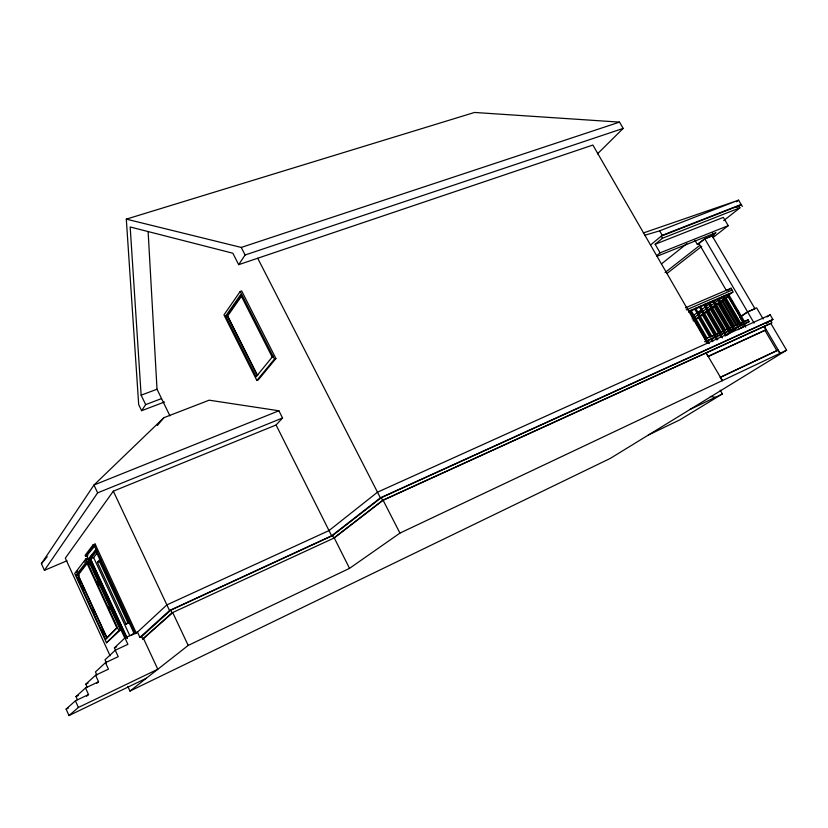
<?xml version="1.0" encoding="UTF-8"?>
<svg xmlns="http://www.w3.org/2000/svg" width="828" height="828" viewBox="0 0 828 828"><rect width="100%" height="100%" fill="white"/><g stroke="black" fill="none" stroke-linecap="round" stroke-linejoin="round"><path stroke-width="1.24" d="M597.443 153.873L623.184 128.412L619.52 122.12L474.537 112.453L126.311 219.141L138.69 404.633L141.619 410.709L145.676 404.602L161.553 398.589M145.676 404.602L141.133 395.184L130.172 226.975L232.854 253.223L238.671 264.67L245.109 254.983L623.184 128.412M66.975 560.763L44.433 570.347L41.4 563.682L93.968 485.011L163.913 417.664L209.163 400.183L278.912 410.771L282.545 417.995L276.076 424.992L113.322 491.17L65.319 558.155L110.114 655.817M44.433 570.347L97.632 492.857L282.545 417.995M240.213 291.456L223.964 314.909L256.856 380.456L258.264 379.907L275.91 358.545L241.662 290.949L240.213 291.456L274.461 359.093L256.856 380.456M241.331 295.182L227.11 315.551L257.187 375.426L256.142 376.688L225.702 316.058L240.596 294.675L272.184 357.065M241.445 296.269L227.69 315.934L257.425 375.125L258.377 374.556M124.976 638.44L86.743 555.712L95.572 545.062L95.096 544.037L93.015 544.917L85.098 555.35L85.563 556.354L87.602 555.485M85.563 556.354L93.492 545.942L95.572 545.062M95.096 544.037L136.341 633.182L134.788 633.896L134.291 632.84L131.59 635.366M85.812 558.952L74.675 573.473L106.491 642.797L120.464 629.922L87.375 558.279L85.812 558.952L118.911 630.636L106.491 642.797M76.186 572.821L77.677 570.885M84.384 562.16L87.375 558.279M88.368 559.231L96.038 549.326M76.166 575.108L86.381 561.901L116.914 628.028L105.611 639.237L76.166 575.108L77.677 574.456L87.147 562.253M125.618 637.839L88.938 558.496L95.748 550.589M127.357 638.357L90.594 558.859L96.783 550.899M106.936 637.612L78.174 575.005L87.364 563.195M90.594 558.859L93.636 557.544L97.538 552.566M105.611 639.237L117.007 627.624M129.127 622.749L126.084 624.146L97.445 562.347L99.577 559.687M100.912 559.697L99.484 561.467L128.112 623.215M256.142 376.688L272.992 356.102M41.4 563.682L47.196 556.778M157.289 425.561L163.913 417.664M126.084 624.146L129.189 621.103M115.423 649.887L114.471 647.806L124.945 637.933L137.469 632.137L139.911 637.384L141.598 636.597L170.827 610.153L332.566 535.592L381.304 497.669L770.682 320.653L771.955 322.816L382.66 500.329L333.808 538.045L332.566 535.592M124.945 637.933L127.905 644.329L115.268 650.228L105.011 659.792L106.45 662.928M133.525 633.565L134.809 632.602M136.341 633.182L166.873 604.895L329.016 530.572L377.496 492.184L770.195 314.826L772.907 319.432L770.754 320.84M115.268 650.228L118.228 656.666L105.477 662.659L95.458 671.912L96.886 675.068M87.219 687.343L85.781 684.166L95.572 675.224L108.447 669.148L105.477 662.659M139.911 637.384L169.533 610.536L331.635 535.809L380.383 497.845L772.907 319.432M77.449 699.764L76 696.555L85.543 687.944L98.542 681.775L95.572 675.224M141.598 636.597L142.747 639.071L172.079 612.813L334.264 537.931L383.116 500.247L770.837 323.427L786.6 350.203L610.308 458.391L129.965 691.08L127.864 686.515M142.747 639.071L172.731 612.616L188.194 645.426L129.965 691.08M146.359 678.215L69.003 715.547L66.116 709.089L75.4 700.819L88.534 694.547L85.543 687.944M96.752 683.359L98.542 681.775M86.598 696.224L88.534 694.547M69.003 715.547L78.401 707.464L157.796 669.252L143.586 638.678M650.529 245.005L662.234 235.328L741.132 204.464L738.1 206.865M656.666 255.645L660.113 252.85L655.145 244.26L662.441 238.257L739.911 207.828L738.721 205.82L661.23 236.156L662.441 238.257M736.558 201.763L738.576 200.159L742.333 206.472M661.531 263.853L686.816 243.732M736.692 207.424L738.721 205.82M723.682 220.641L739.911 207.828M694.889 240.255L697.373 244.508L704.69 238.764L713.819 235.1L712.566 232.968M698.066 243.96L705.57 238.412M665.07 272.536L699.681 245.44M712.908 235.08L715.972 232.689L657.173 256.214M713.819 235.1L704.866 238.961L747.663 311.99L741.402 316.224M667.202 273.281L701.782 246.299M712.97 237.574L728.236 225.661L723.341 217.381L655.145 244.26M728.029 290.39L731.093 288.206L732.935 292.087L730.472 293.826L688.441 312.011M691.773 316.617L713.622 301.05M698.48 312.839L700.56 311.349M692.105 318.966L725.452 295.296M693.119 320.726L729.644 294.892M699.029 316.7L698.17 317.3L709.679 337.234M693.895 320.943L729.427 295.844M188.194 645.426L349.53 568.36L399.945 533.097L722.399 380.569L706.139 352.987L708.075 356.361L765.962 329.844L764.047 326.584M763.157 319.018L756.595 307.84L747.539 311.866L739.797 317.114L745.666 327.153M745.552 321.481L748.067 319.794L749.143 321.647L705.684 341.778M724.997 335.899L739.994 325.88M733.525 330.517L734.436 329.906L718.652 302.82M727.036 335.164L729.157 333.746M732.345 331.614L735.533 329.492M737.945 329.782L745.376 324.835M740.843 328.478L745.086 325.652M766.956 316.969L770.195 314.826M766.366 323.469L768.519 322.061M708.302 356.444L765.962 329.844M786.6 350.203L779.831 353.442L777.896 350.161L720.163 377.351L722.399 380.569M720.36 377.402L777.896 350.161M720.194 390.164L722.368 393.942L679.891 419.827L648.469 434.969M690.128 409.405L722.368 393.942M66.116 709.089L68.434 707.981M76 696.555L78.308 695.458M722.12 380.745L779.831 353.442M85.781 684.166L88.068 683.09M114.471 647.806L116.696 646.782M134.198 632.934L135.854 632.126M133.329 633.741L134.881 633.016M118.911 630.636L120.464 629.922M704.618 341.695L749.143 321.647M704.7 339.273L748.067 319.794M711.614 336.727L718.632 333.57M720.971 332.525L724.49 330.941M727.998 329.368L731.507 327.784M737.355 325.156L744.382 321.999M748.709 311.525L754.97 308.73L712.235 236.011M688.503 311.297L732.935 292.087M685.47 307.83L731.093 288.206M97.445 562.347L100.498 561.032M686.257 309.92L732.169 290.038M86.743 555.712L87.758 555.277M278.912 410.771L93.968 485.011L97.632 492.857M697.373 244.508L699.65 243.598M660.113 252.85L728.236 225.661M644.877 235.214L659.626 230.846L738.576 200.159L643.335 232.968M274.461 359.093L275.91 358.545M141.619 410.709L164.565 401.973M141.133 395.184L157.02 389.232L148.14 231.902M225.702 316.058L227.11 315.551M238.671 264.67L592.869 145.045L707.205 343.278M126.311 219.141L241.258 247.437L619.52 122.12M78.174 575.005L79.436 575.222M710.372 396.405L715.309 397.326M764.327 326.398L780.111 353.266M765 330.465L776.912 350.761M747.539 311.866L754.122 323.106M698.946 243.608L726.611 290.918M728.381 294.033L744.538 321.657M732.045 301.081L733.318 303.276M737.8 310.935L739.073 313.119M727.274 294.509L743.43 322.154M727.936 296.258L743.265 322.496M740.532 322.806L725.877 297.707L724.976 298.349L740.253 324.514M723.258 296.248L739.425 323.955L738.317 324.452L722.151 296.734M737.096 325.114L722.502 300.098L721.612 300.73L736.175 325.725M718.476 298.318L734.664 326.097L733.546 326.594L717.358 298.804M717.762 303.452L731.631 327.267M713.85 300.316L730.048 328.167L728.93 328.664L712.732 300.802M714.74 305.584L730.441 332.577L729.54 333.177L713.86 306.205M709.389 302.241L725.607 330.165L724.49 330.662L708.261 302.737M726.57 335.164L710.952 308.264L710.072 308.885L725.67 335.764M705.011 304.145L721.24 332.121L720.112 332.628L703.872 304.632M722.513 337.876L706.977 311.08L706.108 311.69L718.383 332.887M659.626 230.846L662.234 235.328M719.677 335.123L720.971 337.348M700.281 306.184L716.53 334.243L715.402 334.75L699.153 306.671M703.024 313.874L717.824 339.459M702.154 314.485L716.944 340.039M695.634 308.192L711.904 336.323L710.766 336.83L694.495 308.689M711.832 338.859L713.115 341.074M710.962 339.449L712.235 341.664M690.966 310.21L707.247 338.414L706.108 338.921L689.827 310.707M706.139 338.093L695.303 319.329L694.454 319.929L707.816 343.092M707.412 340.308L709.317 343.62M383.116 500.247L399.945 533.097M381.304 497.669L382.66 500.329M257.715 258.243L380.383 497.845M241.258 247.437L245.109 254.983M334.264 537.931L349.53 568.36M276.076 424.992L331.635 535.809M157.02 389.232L169.937 415.853M170.827 610.153L172.079 612.813M113.322 491.17L169.533 610.536M94.361 545.724L134.716 632.695M93.015 544.917L93.492 545.942M95.437 550.092L134.043 633.316M93.636 557.544L129.861 635.769M89.962 558.062L127.17 638.533M87.944 561.229L89.559 564.727M97.093 581.059L99.246 585.717M108.944 606.707L110.02 609.035M77.677 574.456L106.771 637.788M78.877 578.689L81.04 583.388M82.117 585.738L83.731 589.257M92.902 609.222L94.516 612.741M102.072 629.176L104.224 633.875M75.4 700.819L78.401 707.464"/></g></svg>
